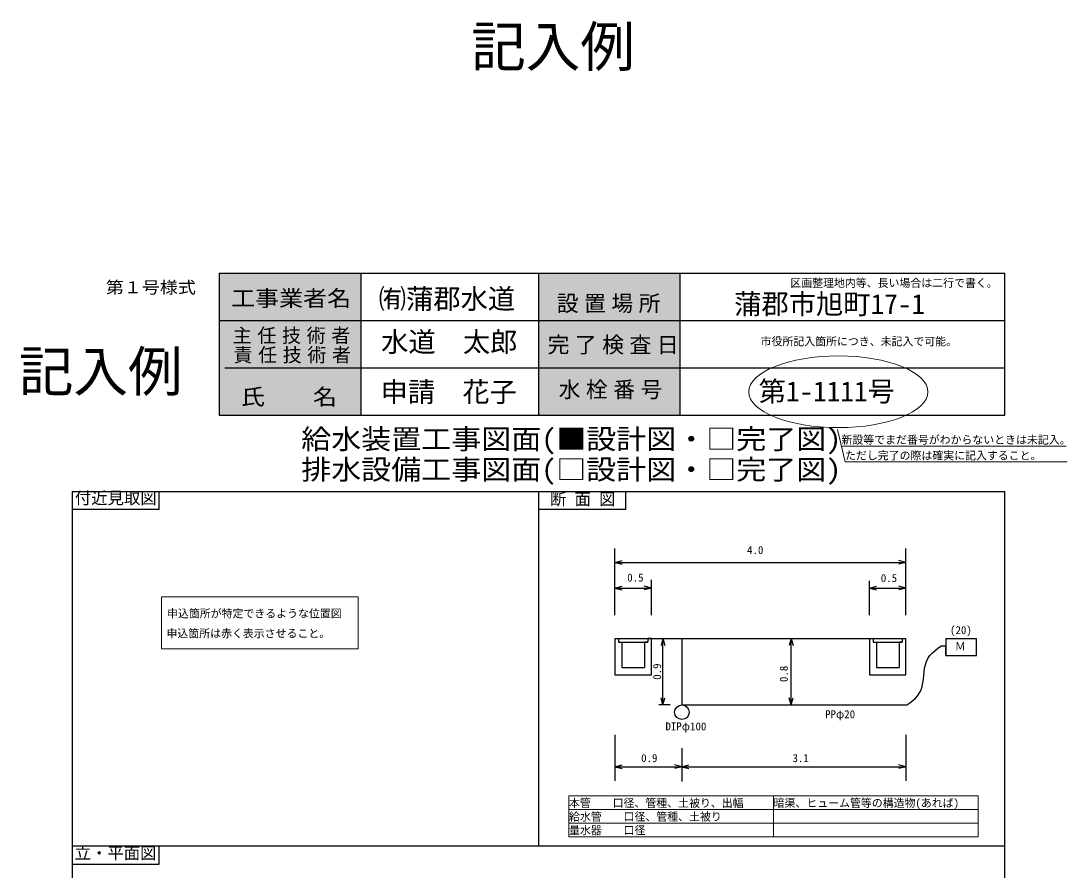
# Model space of a CAD drawing. Units: millimetres on the paper, enlarged 200 times, with parts at other scales. Extents: x -68086 to 61897, y -70419 to 69803.
# Drawn here: x -68086 to -29732, y -36897 to -5774 of the extents above; entities that cross this region are included whole.
import ezdxf
from ezdxf.enums import TextEntityAlignment as Align

# ---------------------------------------------------------------- set-up
doc = ezdxf.new("R2010")
doc.units = ezdxf.units.MM
doc.header["$LTSCALE"] = 200
for name, color, linetype, lineweight in [('0-0_芯', 7, 'Continuous', 25), ('4-0_芯延焼ﾗｲﾝ', 7, 'Continuous', 25), ('7-0_凡例他', 6, 'Continuous', 9)]:
    doc.layers.add(name, color=color, linetype=linetype, lineweight=lineweight)
doc.layers.add('1-0_芯', color=7, linetype='Continuous')
doc.styles.add('ＭＳ 明朝', font='')
doc.styles.get('ＭＳ 明朝').set_extended_font_data('MS Mincho')

msp = doc.modelspace()

# ---------------------------------------------------------------- linework, layer by layer
at = {"layer": '0-0_芯'}
for p, q in [((-60812.8, -15019), (-32012.8, -15019)), ((-60812.8, -15019), (-60812.8, -20219)), ((-55612.8, -20219), (-55612.8, -15019)), ((-49112.8, -15019), (-49112.8, -20219)), ((-43912.8, -20219), (-43912.8, -15019)), ((-32012.8, -20219), (-32012.8, -15019)), ((-60812.8, -16752.3), (-32012.8, -16752.3)), ((-60612.8, -18485.6), (-32012.8, -18485.6)), ((-60812.8, -20219), (-32012.8, -20219)), ((-66212.8, -23019), (-32012.8, -23019)), ((-66212.8, -23019), (-49112.8, -23019)), ((-66212.8, -23019), (-66212.8, -69819)), ((-63012.8, -23685.6), (-63012.8, -23019)), ((-45912.8, -23685.6), (-45912.8, -23019)), ((-32012.8, -69819), (-32012.8, -23019)), ((-63012.8, -23685.6), (-66212.8, -23685.6)), ((-45912.8, -23685.6), (-49112.8, -23685.6)), ((-32012.8, -36019), (-66212.8, -36019)), ((-66212.8, -36685.6), (-66012.8, -36685.6))]:
    msp.add_line(p, q, dxfattribs=at)
at = {"layer": '0-0_芯', "color": 2, "lineweight": 9}
msp.add_line((-49112.8, -15019), (-43912.8, -15019), dxfattribs=at)
at = {"layer": '0-0_芯'}
for points in [[(-49112.8, -23019), (-49112.8, -23323.9), (-49112.8, -36019)], [(-66212.8, -36019), (-66212.8, -36685.6), (-63012.8, -36685.6), (-63012.8, -36019)]]:
    msp.add_lwpolyline(points, dxfattribs=at)
at = {"layer": '0-0_芯', "color": 1}
for points in [[(-60812.8, -15019), (-55612.8, -15019), (-60812.8, -20219), (-55612.8, -20219)], [(-49112.8, -15019), (-43912.8, -15019), (-49112.8, -20219), (-43912.8, -20219)]]:
    msp.add_solid(points, dxfattribs=at)
at = {"layer": '4-0_芯延焼ﾗｲﾝ'}
for p, q in [((-46306.9, -27557.5), (-46306.9, -25107.1)), ((-35640.2, -27557.5), (-35640.2, -25107.1)), ((-46299.7, -25618.7), (-46042.1, -25549.7)), ((-46299.7, -25618.7), (-35640.2, -25618.7)), ((-46299.7, -25618.7), (-46042.1, -25687.7)), ((-35640.2, -25618.7), (-35897.8, -25549.7)), ((-35640.2, -25618.7), (-35897.8, -25687.7)), ((-44973.5, -27557.5), (-44973.5, -26265)), ((-36973.5, -27557.5), (-36973.5, -26291.9)), ((-46306.9, -26561.2), (-46049.3, -26492.2)), ((-46306.9, -26561.2), (-44973.5, -26561.2)), ((-46306.9, -26561.2), (-46049.3, -26630.2)), ((-44973.5, -26561.2), (-45231.1, -26492.2)), ((-44973.5, -26561.2), (-45231.1, -26630.2)), ((-36973.5, -26561.2), (-36716, -26492.2)), ((-36973.5, -26561.2), (-35640.2, -26561.2)), ((-36973.5, -26561.2), (-36716, -26630.2)), ((-35640.2, -26561.2), (-35897.8, -26492.2)), ((-35640.2, -26561.2), (-35897.8, -26630.2)), ((-46306.9, -28405.6), (-35640.2, -28405.6)), ((-46173.5, -28538.9), (-46058.3, -28538.9)), ((-46058.3, -28538.9), (-46058.3, -29472.3)), ((-45106.9, -28538.9), (-45220.5, -28538.9)), ((-45220.5, -28538.9), (-45220.5, -29472.3)), ((-44547.6, -28405.6), (-44616.6, -28663.2)), ((-44547.6, -30839.1), (-44547.6, -28405.6)), ((-44547.6, -28405.6), (-44478.6, -28663.2)), ((-43852.9, -28405.6), (-43852.9, -30844.1)), ((-39847.9, -28405.6), (-39917, -28663.2)), ((-39847.9, -30844.1), (-39847.9, -28405.6)), ((-39847.9, -28405.6), (-39778.9, -28663.2)), ((-36840.2, -28538.9), (-36725, -28538.9)), ((-36725, -28538.9), (-36725, -29472.3)), ((-35773.5, -28538.9), (-35887.2, -28538.9)), ((-35887.2, -28538.9), (-35887.2, -29472.3)), ((-35773.5, -28405.6), (-35773.5, -28538.9)), ((-35640.2, -29738.9), (-35640.2, -28405.6)), ((-34181, -28405.6), (-34181, -29035.4)), ((-34181, -28405.6), (-33052.9, -28405.6)), ((-33052.9, -29035.4), (-33052.9, -28405.6)), ((-34181, -29035.4), (-33052.9, -29035.4)), ((-46058.3, -29472.3), (-46040.2, -29472.3)), ((-46040.2, -29472.3), (-45220.5, -29472.3)), ((-36725, -29472.3), (-36706.9, -29472.3)), ((-36706.9, -29472.3), (-35887.2, -29472.3)), ((-46306.9, -29738.9), (-46040.2, -29738.9)), ((-36973.5, -29738.9), (-36706.9, -29738.9)), ((-44547.6, -30839.1), (-44616.6, -30581.6)), ((-44547.6, -30839.1), (-44478.6, -30581.6)), ((-39847.9, -30844.1), (-39917, -30586.5)), ((-39847.9, -30844.1), (-39778.9, -30586.5)), ((-44281.9, -30844.1), (-44703.3, -30844.1)), ((-43852.9, -30844.1), (-35608.1, -30844.1)), ((-46306.9, -31943.5), (-46306.9, -33108.2)), ((-35640.2, -31943.5), (-35640.2, -33108.2)), ((-43852.9, -32434.1), (-43852.9, -33647.5)), ((-46306.9, -33108.2), (-46049.3, -33039.1)), ((-46306.9, -33108.2), (-35640.2, -33108.2)), ((-46306.9, -33108.2), (-46306.9, -33621.7)), ((-46306.9, -33108.2), (-46049.3, -33177.2)), ((-43852.9, -33108.2), (-44110.5, -33039.1)), ((-43852.9, -33108.2), (-44110.5, -33177.2)), ((-43852.9, -33108.2), (-43595.3, -33039.1)), ((-43852.9, -33108.2), (-43595.3, -33177.2)), ((-35640.2, -33108.2), (-35897.8, -33039.1)), ((-35640.2, -33108.2), (-35897.8, -33177.2)), ((-35640.2, -33108.2), (-35640.2, -33621.7))]:
    msp.add_line(p, q, dxfattribs=at)
for points in [[(-46306.9, -28405.6), (-46306.9, -29738.9), (-44973.5, -29738.9), (-44973.5, -28405.6), (-45106.9, -28405.6), (-45106.9, -28538.9)], [(-46173.5, -28405.6), (-46173.5, -28538.9), (-45106.9, -28538.9)], [(-36973.5, -28405.6), (-36973.5, -29738.9), (-35640.2, -29738.9)], [(-36840.2, -28405.6), (-36840.2, -28538.9), (-35773.5, -28538.9)], [(-35608.1, -30844.1), (-35497.3, -30764.7), (-35391.3, -30682.5), (-35294.4, -30595.2), (-35210, -30500.6), (-35140.2, -30397.5), (-35085.8, -30285.6), (-35046.1, -30165.2), (-35018.9, -30037.5), (-35000.8, -29904.7), (-34987.4, -29769.1), (-34974, -29633.4), (-34955.9, -29500.6), (-34928.7, -29373), (-34889, -29252.5), (-34834.7, -29140.6), (-34764.9, -29037.5), (-34680.4, -28942.9), (-34583.5, -28855.6), (-34477.5, -28773.4), (-34366.8, -28694)], [(-34181, -29035.4), (-34181, -28694), (-34366.8, -28694)]]:
    msp.add_lwpolyline(points, dxfattribs=at)
msp.add_circle((-43852.9, -31110.7), 266.7, dxfattribs=at)
at = {"layer": '7-0_凡例他'}
for p, q in [((-38004.6, -21361.1), (-29766.4, -21361.1)), ((-62930.5, -26877.3), (-62930.5, -28782.2)), ((-62930.5, -28782.2), (-55727.5, -28782.2)), ((-40492.9, -34174.2), (-40492.9, -35674.2)), ((-32992.9, -34174.2), (-32992.9, -35674.2)), ((-47992.9, -34674.2), (-32992.9, -34674.2)), ((-47992.9, -35174.2), (-32992.9, -35174.2)), ((-47992.9, -35674.2), (-32992.9, -35674.2))]:
    msp.add_line(p, q, dxfattribs=at)
for points in [[(-38144.2, -20750.5), (-37872.8, -21937.7), (-29732.5, -21937.7)], [(-62930.5, -26877.3), (-55727.5, -26877.3), (-55727.5, -28782.2)], [(-32992.9, -34174.2), (-40492.9, -34174.2), (-47992.9, -34174.2), (-47992.9, -34674.2), (-47992.9, -35174.2), (-47992.9, -35674.2)]]:
    msp.add_lwpolyline(points, dxfattribs=at)
msp.add_ellipse((-38117.3, -19366.4), major_axis=(3284.4, 0), ratio=0.4, dxfattribs=at)

# ---------------------------------------------------------------- texts
at = {"layer": '0-0_芯', "style": 'ＭＳ 明朝'}
for s, height, p in [('記入例', 1466, (-51578.1, -7885.2)), ('付近見取図', 439.9, (-66110.4, -23611.6)), ('断 面 図', 439.9, (-48688.8, -23654.2)), ('立・平面図', 439.9, (-66116.6, -36626.4))]:
    msp.add_text(s, height=height, dxfattribs=at).set_placement(p, align=Align.BOTTOM_LEFT)
at = {"layer": '0-0_芯', "style": 'ＭＳ 明朝', "width": 1.1}
for s, height, p in [('第１号様式', 439.9, (-64972.6, -15891.1)), ('工事業者名', 586.5, (-60382.9, -16409)), ('氏\u3000\u3000名', 586.5, (-60018.9, -20018.1))]:
    msp.add_text(s, height=height, dxfattribs=at).set_placement(p, align=Align.BOTTOM_LEFT)
at = {"layer": '0-0_芯', "attachment_point": 7, "style": 'ＭＳ 明朝'}
for s, insert, char_height in [('\\T1.25;設置場所', (-48439.7, -16485.8), 586.5), ('\\T1.29;主任技術者', (-60321.5, -17615.5), 513.2), ('\\T1.25;完了検査日', (-48775.4, -18003.2), 586.5), ('\\T1.29;責任技術者', (-60294.6, -18330.3), 513.2), ('\\T1.25;水栓番号', (-48372.5, -19641.5), 586.5)]:
    msp.add_mtext(s, dxfattribs=dict(at, insert=insert, char_height=char_height))
at = {"layer": '1-0_芯', "style": 'ＭＳ 明朝', "width": 1.1}
for s, p in [('給水装置工事図面(■設計図・□完了図)', (-57808.8, -21685.9)), ('排水設備工事図面(□設計図・□完了図)', (-57810.3, -22802.7))]:
    msp.add_text(s, height=733.1, dxfattribs=at).set_placement(p, align=Align.BOTTOM_LEFT)
at = {"layer": '4-0_芯延焼ﾗｲﾝ', "style": 'ＭＳ 明朝'}
for s, height, p in [('㈲蒲郡水道', 733.1, (-54966.7, -16545.3)), ('蒲郡市旭町17-1', 733.1, (-41935.1, -16737.2)), ('水道\u3000太郎', 733.1, (-54881.4, -18123.6)), ('申請\u3000花子', 733.1, (-54902.7, -19957.8)), ('第1-1111号', 733.1, (-41039.3, -19936.5)), ('4.0', 293.3, (-41465.7, -25402.1)), ('0.5', 293.3, (-45858.2, -26411.5)), ('0.5', 293.3, (-36561.7, -26428.6)), ('(20)', 293.3, (-34023.5, -28337.4)), ('Ｍ', 293.3, (-33846.1, -28930.7)), ('PPφ20', 293.3, (-38604.5, -31420.4)), ('DIPφ100', 293.3, (-44455.7, -31865.5)), ('0.9', 293.3, (-45348.7, -33027.9)), ('3.1', 293.3, (-39797.9, -33027.9))]:
    msp.add_text(s, height=height, dxfattribs=at).set_placement(p, align=Align.BOTTOM_LEFT)
for s, p in [('0.9', (-44529.3, -29923)), ('0.8', (-39884.6, -30005.5))]:
    msp.add_text(s, height=293.3, rotation=90, dxfattribs=at).set_placement(p, align=Align.BOTTOM_LEFT)
at = {"layer": '7-0_凡例他', "style": 'ＭＳ 明朝'}
for s, height, p in [('区画整理地内等、長い場合は二行で書く。', 293.3, (-39878.6, -15613.2)), ('市役所記入箇所につき、未記入で可能。', 293.3, (-40968.5, -17756.9)), ('記入例', 1466, (-68162.2, -19792.1)), ('新設等でまだ番号がわからないときは未記入。', 293.3, (-38004.6, -21361.1)), ('ただし完了の際は確実に記入すること。', 293.3, (-37872.8, -21937.7)), ('申込箇所が特定できるような位置図', 293.3, (-62728.1, -27727.9)), ('申込箇所は赤く表示させること。', 293.3, (-62749.9, -28458.9)), ('本管\u3000\u3000口径、管種、土被り、出幅', 293.3, (-47992.9, -34674.2)), ('暗渠、ヒューム管等の構造物(あれば)', 293.3, (-40492.9, -34674.2)), ('給水管\u3000\u3000口径、管種、土被り', 293.3, (-47992.9, -35174.2)), ('量水器\u3000\u3000口径', 293.3, (-47992.9, -35674.2))]:
    msp.add_text(s, height=height, dxfattribs=at).set_placement(p, align=Align.BOTTOM_LEFT)

doc.saveas('drawing.dxf')
